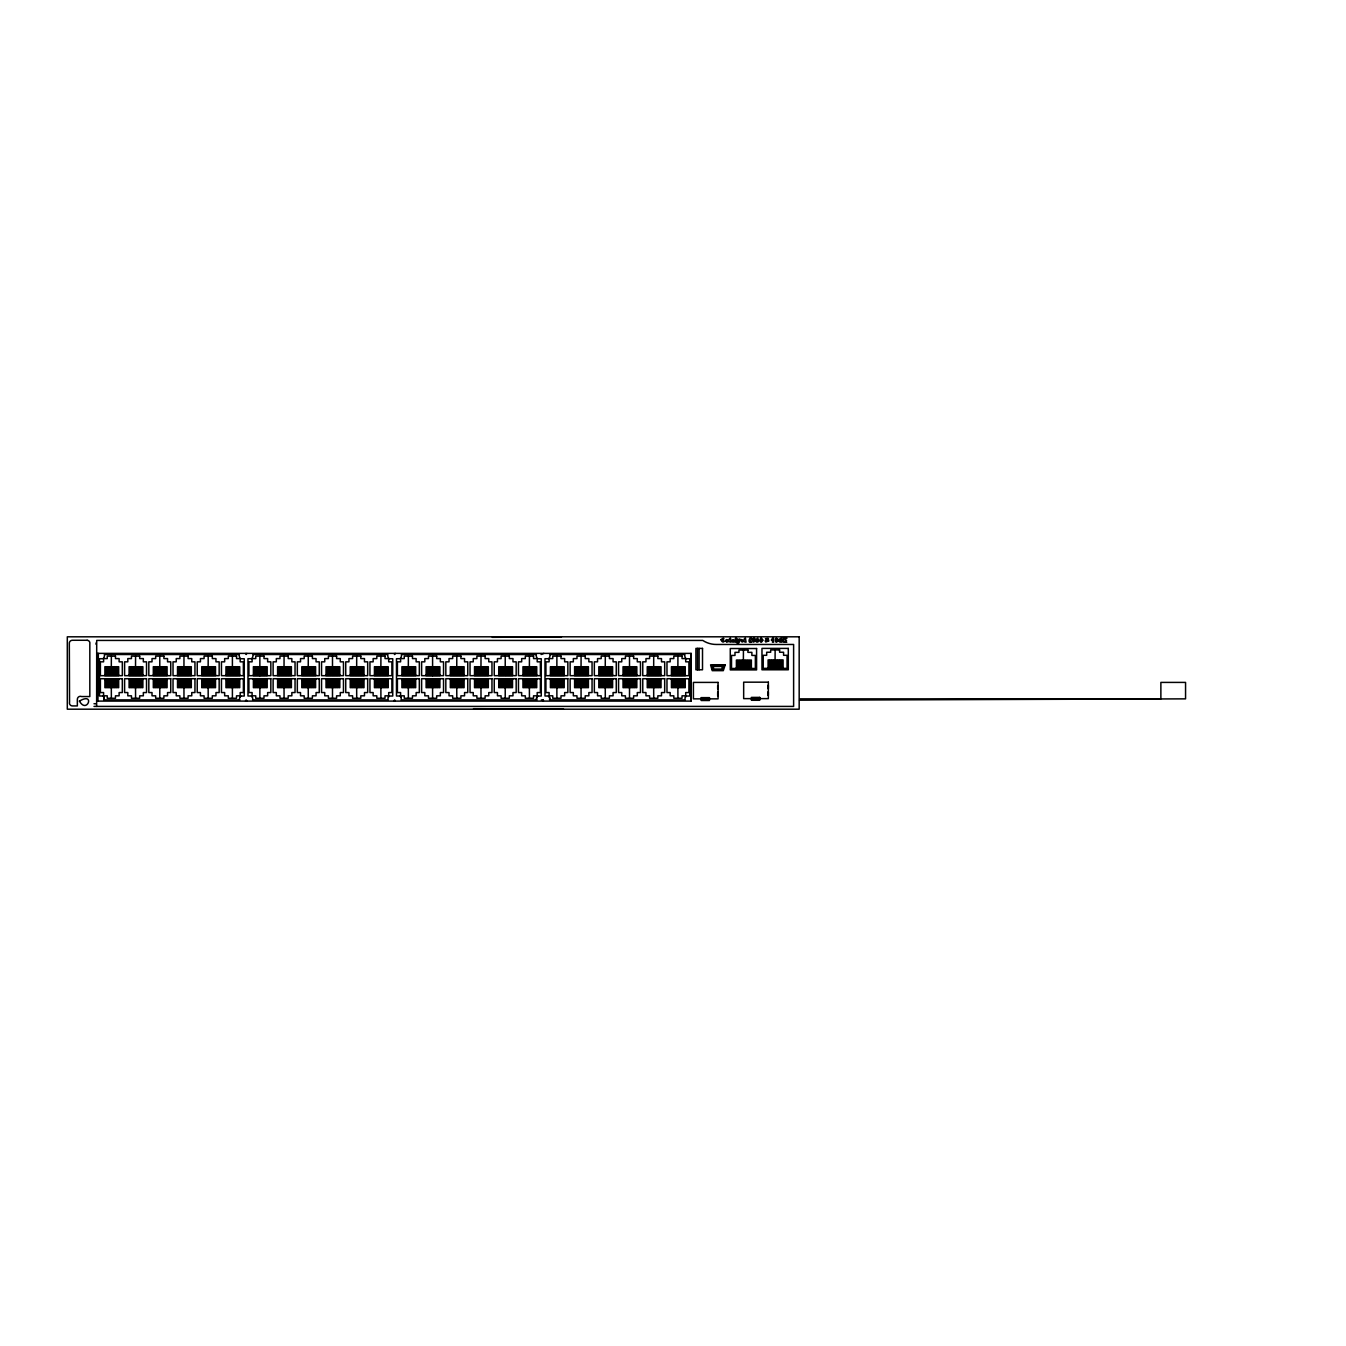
<?xml version="1.0" encoding="UTF-8"?>
<svg xmlns="http://www.w3.org/2000/svg" width="1346" height="1346" viewBox="0 0 1346 1346"><rect width="100%" height="100%" fill="white"/><g stroke="black" fill="none" stroke-linecap="round" stroke-linejoin="round"><path stroke-width="1.5" d="M96.626 706.414L96.71 640.427L702.763 640.427A24.598 24.598 0 0 0 716.291 644.465L793.618 644.465L793.618 706.414L94.001 706.414M543.077 700.156L541.328 699.886M543.868 653.399L541.109 654.509M543.161 699.886L542.875 700.744M245.527 701.047L246.133 699.886L246.806 701.081M98.342 653.399L97.955 700.829M246.856 653.399L246.133 654.509L245.695 653.5M395.354 653.399L394.647 654.509L394.21 653.5M393.974 701.081L394.647 699.886L395.303 701.081M690.986 701.081L691.104 653.399L97.148 653.382L97.148 701.098L691.104 701.098L691.104 653.382M492.3 637.331L561.484 636.809M799.574 700.189L1185.557 698.86L1185.557 682.405L1160.875 682.405L1160.875 698.86L799.861 698.86M775.044 659.91L774.051 659.91L774.051 668.356M743.345 660.045L742.353 660.045L742.353 668.474M711.815 665.631L723.946 665.631L722.533 669.887L712.657 669.887L711.815 665.631L713.027 669.887M111.281 666.724L110.372 666.724L110.372 675.675M135.492 666.724L134.583 666.724L134.583 675.675M183.914 666.724L182.989 666.724L182.989 675.675M208.125 666.724L207.2 666.724L207.2 675.675M283.989 666.724L283.081 666.724L283.081 675.675M308.2 666.724L307.292 666.724L307.292 675.675M356.623 666.724L355.714 666.724L355.714 675.675M380.834 666.724L379.925 666.724L379.925 675.675M408.292 666.724L407.384 666.724L407.384 675.675M456.715 666.724L455.806 666.724L455.806 675.675M480.926 666.724L480.017 666.724L480.017 675.675M529.348 666.724L528.423 666.724L528.423 675.675M581.018 666.724L580.092 666.724L580.092 675.675M605.229 666.724L604.304 666.724L604.304 675.675M653.634 666.724L652.726 666.724L652.726 675.675M677.846 666.724L676.937 666.724L676.937 675.675M736.397 667.717L737.389 667.717M738.382 667.717L739.375 667.717M740.367 667.717L741.36 667.717M742.353 667.717L743.345 667.717M744.338 667.717L745.331 667.717M746.323 667.717L747.316 667.717M748.309 667.717L749.301 667.717M750.378 667.717L751.371 667.717M768.095 667.582L769.088 667.582M770.08 667.582L771.073 667.582M772.066 667.582L773.058 667.582M774.051 667.582L775.044 667.582M776.036 667.582L777.029 667.582M778.022 667.582L779.014 667.582M780.007 667.582L781 667.582M782.093 667.582L783.086 667.582M104.887 674.868L105.796 674.868M106.704 674.868L107.63 674.868M108.538 674.868L109.447 674.868M110.372 674.868L111.281 674.868M112.189 674.868L113.114 674.868M114.023 674.868L114.932 674.868M115.84 674.868L116.766 674.868M117.758 674.868L118.667 674.868M129.098 674.868L130.007 674.868M130.915 674.868L131.841 674.868M132.749 674.868L133.658 674.868M134.583 674.868L135.492 674.868M136.4 674.868L137.309 674.868M138.234 674.868L139.143 674.868M140.051 674.868L140.977 674.868M141.969 674.868L142.878 674.868M153.309 674.868L154.218 674.868M155.127 674.868L156.052 674.868M156.96 674.868L157.869 674.868M158.794 674.868L159.703 674.868M160.611 674.868L161.52 674.868M162.445 674.868L163.354 674.868M164.262 674.868L165.188 674.868M166.181 674.868L167.089 674.868M177.521 674.868L178.429 674.868M179.338 674.868L180.263 674.868M181.172 674.868L182.08 674.868M182.989 674.868L183.914 674.868M184.823 674.868L185.731 674.868M186.657 674.868L187.565 674.868M188.474 674.868L189.399 674.868M190.392 674.868L191.3 674.868M201.732 674.868L202.64 674.868M203.549 674.868L204.474 674.868M205.383 674.868L206.291 674.868M207.2 674.868L208.125 674.868M209.034 674.868L209.942 674.868M210.868 674.868L211.776 674.868M212.685 674.868L213.61 674.868M214.603 674.868L215.511 674.868M225.943 674.868L226.851 674.868M227.76 674.868L228.685 674.868M229.594 674.868L230.503 674.868M231.411 674.868L232.336 674.868M233.245 674.868L234.154 674.868M235.079 674.868L235.987 674.868M236.896 674.868L237.821 674.868M238.814 674.868L239.723 674.868M253.385 674.868L254.31 674.868M255.218 674.868L256.127 674.868M257.052 674.868L257.961 674.868M258.869 674.868L259.795 674.868M260.703 674.868L261.612 674.868M262.52 674.868L263.446 674.868M264.354 674.868L265.263 674.868M266.256 674.868L267.181 674.868M277.596 674.868L278.521 674.868M279.43 674.868L280.338 674.868M281.264 674.868L282.172 674.868M283.081 674.868L283.989 674.868M284.915 674.868L285.823 674.868M286.732 674.868L287.657 674.868M288.566 674.868L289.474 674.868M290.467 674.868L291.392 674.868M301.807 674.868L302.732 674.868M303.641 674.868L304.549 674.868M305.475 674.868L306.383 674.868M307.292 674.868L308.2 674.868M309.126 674.868L310.034 674.868M310.943 674.868L311.868 674.868M312.777 674.868L313.685 674.868M314.678 674.868L315.603 674.868M326.018 674.868L326.943 674.868M327.852 674.868L328.761 674.868M329.686 674.868L330.594 674.868M331.503 674.868L332.412 674.868M333.337 674.868L334.245 674.868M335.154 674.868L336.079 674.868M336.988 674.868L337.896 674.868M338.889 674.868L339.815 674.868M350.229 674.868L351.155 674.868M352.063 674.868L352.972 674.868M353.88 674.868L354.806 674.868M355.714 674.868L356.623 674.868M357.548 674.868L358.457 674.868M359.365 674.868L360.291 674.868M361.199 674.868L362.108 674.868M363.1 674.868L364.009 674.868M374.44 674.868L375.366 674.868M376.274 674.868L377.183 674.868M378.091 674.868L379.017 674.868M379.925 674.868L380.834 674.868M381.759 674.868L382.668 674.868M383.576 674.868L384.502 674.868M385.41 674.868L386.319 674.868M387.312 674.868L388.22 674.868M401.899 674.868L402.807 674.868M403.733 674.868L404.641 674.868M405.55 674.868L406.458 674.868M407.384 674.868L408.292 674.868M409.201 674.868L410.126 674.868M411.035 674.868L411.943 674.868M412.869 674.868L413.777 674.868M414.77 674.868L415.678 674.868M426.11 674.868L427.019 674.868M427.927 674.868L428.852 674.868M429.761 674.868L430.67 674.868M431.595 674.868L432.503 674.868M433.412 674.868L434.337 674.868M435.246 674.868L436.154 674.868M437.063 674.868L437.988 674.868M438.981 674.868L439.89 674.868M450.321 674.868L451.23 674.868M452.138 674.868L453.064 674.868M453.972 674.868L454.881 674.868M455.806 674.868L456.715 674.868M457.623 674.868L458.549 674.868M459.457 674.868L460.366 674.868M461.274 674.868L462.2 674.868M463.192 674.868L464.101 674.868M474.532 674.868L475.441 674.868M476.349 674.868L477.275 674.868M478.183 674.868L479.092 674.868M480.017 674.868L480.926 674.868M481.834 674.868L482.743 674.868M483.668 674.868L484.577 674.868M485.485 674.868L486.411 674.868M487.403 674.868L488.312 674.868M498.743 674.868L499.652 674.868M500.561 674.868L501.486 674.868M502.395 674.868L503.303 674.868M504.228 674.868L505.137 674.868M506.046 674.868L506.954 674.868M507.879 674.868L508.788 674.868M509.697 674.868L510.622 674.868M511.615 674.868L512.523 674.868M522.955 674.868L523.863 674.868M524.772 674.868L525.697 674.868M526.606 674.868L527.514 674.868M528.423 674.868L529.348 674.868M530.257 674.868L531.165 674.868M532.091 674.868L532.999 674.868M533.908 674.868L534.833 674.868M535.826 674.868L536.734 674.868M550.413 674.868L551.322 674.868M552.23 674.868L553.139 674.868M554.064 674.868L554.973 674.868M555.881 674.868L556.807 674.868M557.715 674.868L558.624 674.868M559.549 674.868L560.458 674.868M561.366 674.868L562.275 674.868M563.267 674.868L564.193 674.868M574.607 674.868L575.533 674.868M576.441 674.868L577.35 674.868M578.275 674.868L579.184 674.868M580.092 674.868L581.018 674.868M581.926 674.868L582.835 674.868M583.743 674.868L584.669 674.868M585.577 674.868L586.486 674.868M587.479 674.868L588.404 674.868M598.819 674.868L599.744 674.868M600.653 674.868L601.561 674.868M602.486 674.868L603.395 674.868M604.304 674.868L605.229 674.868M606.137 674.868L607.046 674.868M607.955 674.868L608.88 674.868M609.788 674.868L610.697 674.868M611.69 674.868L612.615 674.868M623.03 674.868L623.955 674.868M624.864 674.868L625.772 674.868M626.698 674.868L627.606 674.868M628.515 674.868L629.44 674.868M630.349 674.868L631.257 674.868M632.166 674.868L633.091 674.868M634 674.868L634.908 674.868M635.901 674.868L636.826 674.868M647.241 674.868L648.166 674.868M649.075 674.868L649.983 674.868M650.909 674.868L651.817 674.868M652.726 674.868L653.634 674.868M654.56 674.868L655.468 674.868M656.377 674.868L657.302 674.868M658.211 674.868L659.119 674.868M660.112 674.868L661.037 674.868M671.452 674.868L672.377 674.868M673.286 674.868L674.195 674.868M675.12 674.868L676.029 674.868M676.937 674.868L677.846 674.868M678.771 674.868L679.68 674.868M680.588 674.868L681.513 674.868M682.422 674.868L683.331 674.868M684.323 674.868L685.249 674.868M104.887 679.528L105.796 679.528M106.704 679.528L107.63 679.528M108.538 679.528L109.447 679.528M110.372 679.528L111.281 679.528M112.189 679.528L113.114 679.528M114.023 679.528L114.932 679.528M115.84 679.528L116.766 679.528M117.758 679.528L118.667 679.528M129.098 679.528L130.007 679.528M130.915 679.528L131.841 679.528M132.749 679.528L133.658 679.528M134.583 679.528L135.492 679.528M136.4 679.528L137.309 679.528M138.234 679.528L139.143 679.528M140.051 679.528L140.977 679.528M141.969 679.528L142.878 679.528M153.309 679.528L154.218 679.528M155.127 679.528L156.052 679.528M156.96 679.528L157.869 679.528M158.794 679.528L159.703 679.528M160.611 679.528L161.52 679.528M162.445 679.528L163.354 679.528M164.262 679.528L165.188 679.528M166.181 679.528L167.089 679.528M177.521 679.528L178.429 679.528M179.338 679.528L180.263 679.528M181.172 679.528L182.08 679.528M182.989 679.528L183.914 679.528M184.823 679.528L185.731 679.528M186.657 679.528L187.565 679.528M188.474 679.528L189.399 679.528M190.392 679.528L191.3 679.528M201.732 679.528L202.64 679.528M203.549 679.528L204.474 679.528M205.383 679.528L206.291 679.528M207.2 679.528L208.125 679.528M209.034 679.528L209.942 679.528M210.868 679.528L211.776 679.528M212.685 679.528L213.61 679.528M214.603 679.528L215.511 679.528M225.943 679.528L226.851 679.528M227.76 679.528L228.685 679.528M229.594 679.528L230.503 679.528M231.411 679.528L232.336 679.528M233.245 679.528L234.154 679.528M235.079 679.528L235.987 679.528M236.896 679.528L237.821 679.528M238.814 679.528L239.723 679.528M253.385 679.528L254.31 679.528M255.218 679.528L256.127 679.528M257.052 679.528L257.961 679.528M258.869 679.528L259.795 679.528M260.703 679.528L261.612 679.528M262.52 679.528L263.446 679.528M264.354 679.528L265.263 679.528M266.256 679.528L267.181 679.528M277.596 679.528L278.521 679.528M279.43 679.528L280.338 679.528M281.264 679.528L282.172 679.528M283.081 679.528L283.989 679.528M284.915 679.528L285.823 679.528M286.732 679.528L287.657 679.528M288.566 679.528L289.474 679.528M290.467 679.528L291.392 679.528M301.807 679.528L302.732 679.528M303.641 679.528L304.549 679.528M305.475 679.528L306.383 679.528M307.292 679.528L308.2 679.528M309.126 679.528L310.034 679.528M310.943 679.528L311.868 679.528M312.777 679.528L313.685 679.528M314.678 679.528L315.603 679.528M326.018 679.528L326.943 679.528M327.852 679.528L328.761 679.528M329.686 679.528L330.594 679.528M331.503 679.528L332.412 679.528M333.337 679.528L334.245 679.528M335.154 679.528L336.079 679.528M336.988 679.528L337.896 679.528M338.889 679.528L339.815 679.528M350.229 679.528L351.155 679.528M352.063 679.528L352.972 679.528M353.88 679.528L354.806 679.528M355.714 679.528L356.623 679.528M357.548 679.528L358.457 679.528M359.365 679.528L360.291 679.528M361.199 679.528L362.108 679.528M363.1 679.528L364.009 679.528M374.44 679.528L375.366 679.528M376.274 679.528L377.183 679.528M378.091 679.528L379.017 679.528M379.925 679.528L380.834 679.528M381.759 679.528L382.668 679.528M383.576 679.528L384.502 679.528M385.41 679.528L386.319 679.528M387.312 679.528L388.22 679.528M401.899 679.528L402.807 679.528M403.733 679.528L404.641 679.528M405.55 679.528L406.458 679.528M407.384 679.528L408.292 679.528M409.201 679.528L410.126 679.528M411.035 679.528L411.943 679.528M412.869 679.528L413.777 679.528M414.77 679.528L415.678 679.528M426.11 679.528L427.019 679.528M427.927 679.528L428.852 679.528M429.761 679.528L430.67 679.528M431.595 679.528L432.503 679.528M433.412 679.528L434.337 679.528M435.246 679.528L436.154 679.528M437.063 679.528L437.988 679.528M438.981 679.528L439.89 679.528M450.321 679.528L451.23 679.528M452.138 679.528L453.064 679.528M453.972 679.528L454.881 679.528M455.806 679.528L456.715 679.528M457.623 679.528L458.549 679.528M459.457 679.528L460.366 679.528M461.274 679.528L462.2 679.528M463.192 679.528L464.101 679.528M474.532 679.528L475.441 679.528M476.349 679.528L477.275 679.528M478.183 679.528L479.092 679.528M480.017 679.528L480.926 679.528M481.834 679.528L482.743 679.528M483.668 679.528L484.577 679.528M485.485 679.528L486.411 679.528M487.403 679.528L488.312 679.528M498.743 679.528L499.652 679.528M500.561 679.528L501.486 679.528M502.395 679.528L503.303 679.528M504.228 679.528L505.137 679.528M506.046 679.528L506.954 679.528M507.879 679.528L508.788 679.528M509.697 679.528L510.622 679.528M511.615 679.528L512.523 679.528M522.955 679.528L523.863 679.528M524.772 679.528L525.697 679.528M526.606 679.528L527.514 679.528M528.423 679.528L529.348 679.528M530.257 679.528L531.165 679.528M532.091 679.528L532.999 679.528M533.908 679.528L534.833 679.528M535.826 679.528L536.734 679.528M550.413 679.528L551.322 679.528M552.23 679.528L553.139 679.528M554.064 679.528L554.973 679.528M555.881 679.528L556.807 679.528M557.715 679.528L558.624 679.528M559.549 679.528L560.458 679.528M561.366 679.528L562.275 679.528M563.267 679.528L564.193 679.528M574.607 679.528L575.533 679.528M576.441 679.528L577.35 679.528M578.275 679.528L579.184 679.528M580.092 679.528L581.018 679.528M581.926 679.528L582.835 679.528M583.743 679.528L584.669 679.528M585.577 679.528L586.486 679.528M587.479 679.528L588.404 679.528M598.819 679.528L599.744 679.528M600.653 679.528L601.561 679.528M602.486 679.528L603.395 679.528M604.304 679.528L605.229 679.528M606.137 679.528L607.046 679.528M607.955 679.528L608.88 679.528M609.788 679.528L610.697 679.528M611.69 679.528L612.615 679.528M623.03 679.528L623.955 679.528M624.864 679.528L625.772 679.528M626.698 679.528L627.606 679.528M628.515 679.528L629.44 679.528M630.349 679.528L631.257 679.528M632.166 679.528L633.091 679.528M634 679.528L634.908 679.528M635.901 679.528L636.826 679.528M647.241 679.528L648.166 679.528M649.075 679.528L649.983 679.528M650.909 679.528L651.817 679.528M652.726 679.528L653.634 679.528M654.56 679.528L655.468 679.528M656.377 679.528L657.302 679.528M658.211 679.528L659.119 679.528M660.112 679.528L661.037 679.528M671.452 679.528L672.377 679.528M673.286 679.528L674.195 679.528M675.12 679.528L676.029 679.528M676.937 679.528L677.846 679.528M678.771 679.528L679.68 679.528M680.588 679.528L681.513 679.528M682.422 679.528L683.331 679.528M684.323 679.528L685.249 679.528M768.347 685.333L768.347 688.614M718.074 685.568L718.074 688.849M111.281 687.671L110.372 687.671L110.372 678.721M135.492 687.671L134.583 687.671L134.583 678.721M183.914 687.671L182.989 687.671L182.989 678.721M208.125 687.671L207.2 687.671L207.2 678.721M283.989 687.671L283.081 687.671L283.081 678.721M308.2 687.671L307.292 687.671L307.292 678.721M356.623 687.671L355.714 687.671L355.714 678.721M380.834 687.671L379.925 687.671L379.925 678.721M408.292 687.671L407.384 687.671L407.384 678.721M456.715 687.671L455.806 687.671L455.806 678.721M480.926 687.671L480.017 687.671L480.017 678.721M529.348 687.671L528.423 687.671L528.423 678.721M581.018 687.671L580.092 687.671L580.092 678.721M605.229 687.671L604.304 687.671L604.304 678.721M653.634 687.671L652.726 687.671L652.726 678.721M677.846 687.671L676.937 687.671L676.937 678.721M768.347 692.063L768.347 695.36M718.074 692.298L718.074 695.596M239.638 699.92L104.063 699.886A3.836 3.836 0 0 0 103.81 697.077A3.483 3.483 0 0 0 102.969 696L99.469 696L99.469 658.716L102.969 658.716A4.139 4.139 0 0 0 103.709 657.874L103.911 657.538A4.576 4.576 0 0 0 104.365 654.509L239.336 654.543A4.576 4.576 0 0 0 239.79 657.571L239.992 657.908A4.139 4.139 0 0 0 240.732 658.749L244.249 658.749L244.249 696.033L240.732 696.033A3.483 3.483 0 0 0 239.891 697.11M252.325 697.077A3.483 3.483 0 0 0 251.466 696L247.967 696L247.967 658.716L251.466 658.716A4.139 4.139 0 0 0 252.224 657.874L252.409 657.538A4.576 4.576 0 0 0 252.863 654.509L387.85 654.543A4.576 4.576 0 0 0 388.304 657.571L388.506 657.908A4.139 4.139 0 0 0 389.246 658.749L392.746 658.749L392.746 696.033L389.246 696.033A3.483 3.483 0 0 0 388.405 697.11M399.981 696L396.481 696L396.481 658.716L399.981 658.716A4.139 4.139 0 0 0 400.721 657.874L400.923 657.538A4.576 4.576 0 0 0 401.377 654.509L536.347 654.543A4.576 4.576 0 0 0 536.802 657.571L537.004 657.908A4.139 4.139 0 0 0 537.761 658.749L541.26 658.749L541.26 696.033L537.761 696.033A3.483 3.483 0 0 0 536.903 697.11A3.836 3.836 0 0 0 536.65 699.92L401.091 699.886A3.836 3.836 0 0 0 399.964 695.966A3.483 3.483 0 0 1 400.822 697.077M686.241 696.017A3.735 3.735 0 0 0 685.181 699.92L549.589 699.886A3.836 3.836 0 0 0 549.336 697.077A3.483 3.483 0 0 0 548.495 696L544.979 696L544.979 658.716L548.495 658.716A4.139 4.139 0 0 0 549.235 657.874L549.437 657.538A4.576 4.576 0 0 0 549.875 654.509L684.862 654.543A4.576 4.576 0 0 0 685.316 657.571L685.518 657.908A4.139 4.139 0 0 0 686.258 658.749L689.758 658.749L689.758 696.033L686.258 696.033A3.483 3.483 0 0 0 685.417 697.11M701.199 698.036L709.426 698.036M751.472 697.8L759.699 697.8M751.472 699.449L759.699 699.449M701.199 699.684L709.426 699.684M94.001 703.739L96.054 703.739M473.54 708.669L563.537 709.191M543.481 700.829L543.178 700.139M783.086 668.356L783.086 659.91L782.093 659.91L782.093 668.356M781 668.356L781 659.91L780.007 659.91L780.007 668.356M779.014 668.356L779.014 659.91L778.022 659.91L778.022 668.356M777.029 668.356L777.029 659.91L776.036 659.91L776.036 668.356M775.128 649.933L775.044 668.356M773.058 668.356L773.058 659.91L772.066 659.91L772.066 668.356M771.073 668.356L771.073 659.91L770.08 659.91L770.08 668.356M769.088 668.356L769.088 659.91L768.095 659.91L768.095 668.356M767.927 685.333L767.927 688.614M767.927 692.063L767.927 695.36M751.371 668.474L751.371 660.045L750.378 660.045L750.378 668.474M749.301 668.474L749.301 660.045L748.309 660.045L748.309 668.474M747.316 668.474L747.316 660.045L746.323 660.045L746.323 668.474M745.331 668.474L745.331 660.045L744.338 660.045L744.338 668.474M743.429 650.051L743.345 668.474M741.36 668.474L741.36 660.045L740.367 660.045L740.367 668.474M739.375 668.474L739.375 660.045L738.382 660.045L738.382 668.474M737.389 668.474L737.389 660.045L736.397 660.045L736.397 668.474M717.67 685.568L717.67 688.849M717.67 692.298L717.67 695.596M699.096 648.402L699.096 669.786M697.514 648.402L697.514 669.786M685.249 675.675L685.249 666.724L684.323 666.724L684.323 675.675M685.249 678.721L685.249 687.671L684.323 687.671L684.323 678.721M683.331 675.675L683.331 666.724L682.422 666.724L682.422 675.675M683.331 678.721L683.331 687.671L682.422 687.671L682.422 678.721M681.513 675.675L681.513 666.724L680.588 666.724L680.588 675.675M681.513 678.721L681.513 687.671L680.588 687.671L680.588 678.721M679.68 675.675L679.68 666.724L678.771 666.724L678.771 675.675M679.68 678.721L679.68 687.671L678.771 687.671L678.771 678.721M677.93 656.125L677.846 675.675M677.846 678.721L677.93 698.254M676.029 675.675L676.029 666.724L675.12 666.724L675.12 675.675M676.029 678.721L676.029 687.671L675.12 687.671L675.12 678.721M674.195 675.675L674.195 666.724L673.286 666.724L673.286 675.675M674.195 678.721L674.195 687.671L673.286 687.671L673.286 678.721M672.377 675.675L672.377 666.724L671.452 666.724L671.452 675.675M672.377 678.721L672.377 687.671L671.452 687.671L671.452 678.721M661.037 675.675L661.037 666.724L660.112 666.724L660.112 675.675M661.037 678.721L661.037 687.671L660.112 687.671L660.112 678.721M659.119 675.675L659.119 666.724L658.211 666.724L658.211 675.675M659.119 678.721L659.119 687.671L658.211 687.671L658.211 678.721M657.302 675.675L657.302 666.724L656.377 666.724L656.377 675.675M657.302 678.721L657.302 687.671L656.377 687.671L656.377 678.721M655.468 675.675L655.468 666.724L654.56 666.724L654.56 675.675M655.468 678.721L655.468 687.671L654.56 687.671L654.56 678.721M653.719 656.125L653.634 675.675M653.634 678.721L653.719 698.254M651.817 675.675L651.817 666.724L650.909 666.724L650.909 675.675M651.817 678.721L651.817 687.671L650.909 687.671L650.909 678.721M649.983 675.675L649.983 666.724L649.075 666.724L649.075 675.675M649.983 678.721L649.983 687.671L649.075 687.671L649.075 678.721M648.166 675.675L648.166 666.724L647.241 666.724L647.241 675.675M648.166 678.721L648.166 687.671L647.241 687.671L647.241 678.721M636.826 675.675L636.826 666.724L635.901 666.724L635.901 675.675M636.826 678.721L636.826 687.671L635.901 687.671L635.901 678.721M634.908 675.675L634.908 666.724L634 666.724L634 675.675M634.908 678.721L634.908 687.671L634 687.671L634 678.721M633.091 675.675L633.091 666.724L632.166 666.724L632.166 675.675M633.091 678.721L633.091 687.671L632.166 687.671L632.166 678.721M631.257 675.675L631.257 666.724L630.349 666.724L630.349 675.675M631.257 678.721L631.257 687.671L630.349 687.671L630.349 678.721M629.507 656.125L629.507 667.852M629.507 686.527L629.507 698.254M629.44 675.675L629.44 666.724L628.515 666.724L628.515 675.675M629.44 678.721L629.44 687.671L628.515 687.671L628.515 678.721M627.606 675.675L627.606 666.724L626.698 666.724L626.698 675.675M627.606 678.721L627.606 687.671L626.698 687.671L626.698 678.721M625.772 675.675L625.772 666.724L624.864 666.724L624.864 675.675M625.772 678.721L625.772 687.671L624.864 687.671L624.864 678.721M623.955 675.675L623.955 666.724L623.03 666.724L623.03 675.675M623.955 678.721L623.955 687.671L623.03 687.671L623.03 678.721M612.615 675.675L612.615 666.724L611.69 666.724L611.69 675.675M612.615 678.721L612.615 687.671L611.69 687.671L611.69 678.721M610.697 675.675L610.697 666.724L609.788 666.724L609.788 675.675M610.697 678.721L610.697 687.671L609.788 687.671L609.788 678.721M608.88 675.675L608.88 666.724L607.955 666.724L607.955 675.675M608.88 678.721L608.88 687.671L607.955 687.671L607.955 678.721M607.046 675.675L607.046 666.724L606.137 666.724L606.137 675.675M607.046 678.721L607.046 687.671L606.137 687.671L606.137 678.721M605.296 656.125L605.229 675.675M605.229 678.721L605.296 698.254M603.395 675.675L603.395 666.724L602.486 666.724L602.486 675.675M603.395 678.721L603.395 687.671L602.486 687.671L602.486 678.721M601.561 675.675L601.561 666.724L600.653 666.724L600.653 675.675M601.561 678.721L601.561 687.671L600.653 687.671L600.653 678.721M599.744 675.675L599.744 666.724L598.819 666.724L598.819 675.675M599.744 678.721L599.744 687.671L598.819 687.671L598.819 678.721M588.404 675.675L588.404 666.724L587.479 666.724L587.479 675.675M588.404 678.721L588.404 687.671L587.479 687.671L587.479 678.721M586.486 675.675L586.486 666.724L585.577 666.724L585.577 675.675M586.486 678.721L586.486 687.671L585.577 687.671L585.577 678.721M584.669 675.675L584.669 666.724L583.743 666.724L583.743 675.675M584.669 678.721L584.669 687.671L583.743 687.671L583.743 678.721M582.835 675.675L582.835 666.724L581.926 666.724L581.926 675.675M582.835 678.721L582.835 687.671L581.926 687.671L581.926 678.721M581.085 656.125L581.018 675.675M581.018 678.721L581.085 698.254M579.184 675.675L579.184 666.724L578.275 666.724L578.275 675.675M579.184 678.721L579.184 687.671L578.275 687.671L578.275 678.721M577.35 675.675L577.35 666.724L576.441 666.724L576.441 675.675M577.35 678.721L577.35 687.671L576.441 687.671L576.441 678.721M575.533 675.675L575.533 666.724L574.607 666.724L574.607 675.675M575.533 678.721L575.533 687.671L574.607 687.671L574.607 678.721M564.193 675.675L564.193 666.724L563.267 666.724L563.267 675.675M564.193 678.721L564.193 687.671L563.267 687.671L563.267 678.721M562.275 675.675L562.275 666.724L561.366 666.724L561.366 675.675M562.275 678.721L562.275 687.671L561.366 687.671L561.366 678.721M560.458 675.675L560.458 666.724L559.549 666.724L559.549 675.675M560.458 678.721L560.458 687.671L559.549 687.671L559.549 678.721M558.624 675.675L558.624 666.724L557.715 666.724L557.715 675.675M558.624 678.721L558.624 687.671L557.715 687.671L557.715 678.721M556.874 656.125L556.874 667.852M556.874 686.527L556.874 698.254M556.807 675.675L556.807 666.724L555.881 666.724L555.881 675.675M556.807 678.721L556.807 687.671L555.881 687.671L555.881 678.721M554.973 675.675L554.973 666.724L554.064 666.724L554.064 675.675M554.973 678.721L554.973 687.671L554.064 687.671L554.064 678.721M553.139 675.675L553.139 666.724L552.23 666.724L552.23 675.675M553.139 678.721L553.139 687.671L552.23 687.671L552.23 678.721M551.322 675.675L551.322 666.724L550.413 666.724L550.413 675.675M551.322 678.721L551.322 687.671L550.413 687.671L550.413 678.721M536.734 675.675L536.734 666.724L535.826 666.724L535.826 675.675M536.734 678.721L536.734 687.671L535.826 687.671L535.826 678.721M534.833 675.675L534.833 666.724L533.908 666.724L533.908 675.675M534.833 678.721L534.833 687.671L533.908 687.671L533.908 678.721M532.999 675.675L532.999 666.724L532.091 666.724L532.091 675.675M532.999 678.721L532.999 687.671L532.091 687.671L532.091 678.721M531.165 675.675L531.165 666.724L530.257 666.724L530.257 675.675M531.165 678.721L531.165 687.671L530.257 687.671L530.257 678.721M529.432 656.125L529.348 675.675M529.348 678.721L529.432 698.254M527.514 675.675L527.514 666.724L526.606 666.724L526.606 675.675M527.514 678.721L527.514 687.671L526.606 687.671L526.606 678.721M525.697 675.675L525.697 666.724L524.772 666.724L524.772 675.675M525.697 678.721L525.697 687.671L524.772 687.671L524.772 678.721M523.863 675.675L523.863 666.724L522.955 666.724L522.955 675.675M523.863 678.721L523.863 687.671L522.955 687.671L522.955 678.721M512.523 675.675L512.523 666.724L511.615 666.724L511.615 675.675M512.523 678.721L512.523 687.671L511.615 687.671L511.615 678.721M510.622 675.675L510.622 666.724L509.697 666.724L509.697 675.675M510.622 678.721L510.622 687.671L509.697 687.671L509.697 678.721M508.788 675.675L508.788 666.724L507.879 666.724L507.879 675.675M508.788 678.721L508.788 687.671L507.879 687.671L507.879 678.721M506.954 675.675L506.954 666.724L506.046 666.724L506.046 675.675M506.954 678.721L506.954 687.671L506.046 687.671L506.046 678.721M505.221 656.125L505.221 675.675L505.137 666.724L504.228 666.724L504.228 675.675M505.221 698.254L505.221 678.721L505.137 687.671L504.228 687.671L504.228 678.721M503.303 675.675L503.303 666.724L502.395 666.724L502.395 675.675M503.303 678.721L503.303 687.671L502.395 687.671L502.395 678.721M501.486 675.675L501.486 666.724L500.561 666.724L500.561 675.675M501.486 678.721L501.486 687.671L500.561 687.671L500.561 678.721M499.652 675.675L499.652 666.724L498.743 666.724L498.743 675.675M499.652 678.721L499.652 687.671L498.743 687.671L498.743 678.721M488.312 675.675L488.312 666.724L487.403 666.724L487.403 675.675M488.312 678.721L488.312 687.671L487.403 687.671L487.403 678.721M486.411 675.675L486.411 666.724L485.485 666.724L485.485 675.675M486.411 678.721L486.411 687.671L485.485 687.671L485.485 678.721M484.577 675.675L484.577 666.724L483.668 666.724L483.668 675.675M484.577 678.721L484.577 687.671L483.668 687.671L483.668 678.721M482.743 675.675L482.743 666.724L481.834 666.724L481.834 675.675M482.743 678.721L482.743 687.671L481.834 687.671L481.834 678.721M481.01 656.125L480.926 675.675M480.926 678.721L481.01 698.254M479.092 675.675L479.092 666.724L478.183 666.724L478.183 675.675M479.092 678.721L479.092 687.671L478.183 687.671L478.183 678.721M477.275 675.675L477.275 666.724L476.349 666.724L476.349 675.675M477.275 678.721L477.275 687.671L476.349 687.671L476.349 678.721M475.441 675.675L475.441 666.724L474.532 666.724L474.532 675.675M475.441 678.721L475.441 687.671L474.532 687.671L474.532 678.721M464.101 675.675L464.101 666.724L463.192 666.724L463.192 675.675M464.101 678.721L464.101 687.671L463.192 687.671L463.192 678.721M462.2 675.675L462.2 666.724L461.274 666.724L461.274 675.675M462.2 678.721L462.2 687.671L461.274 687.671L461.274 678.721M460.366 675.675L460.366 666.724L459.457 666.724L459.457 675.675M460.366 678.721L460.366 687.671L459.457 687.671L459.457 678.721M458.549 675.675L458.549 666.724L457.623 666.724L457.623 675.675M458.549 678.721L458.549 687.671L457.623 687.671L457.623 678.721M456.799 656.125L456.715 675.675M456.715 678.721L456.799 698.254M454.881 675.675L454.881 666.724L453.972 666.724L453.972 675.675M454.881 678.721L454.881 687.671L453.972 687.671L453.972 678.721M453.064 675.675L453.064 666.724L452.138 666.724L452.138 675.675M453.064 678.721L453.064 687.671L452.138 687.671L452.138 678.721M451.23 675.675L451.23 666.724L450.321 666.724L450.321 675.675M451.23 678.721L451.23 687.671L450.321 687.671L450.321 678.721M439.89 675.675L439.89 666.724L438.981 666.724L438.981 675.675M439.89 678.721L439.89 687.671L438.981 687.671L438.981 678.721M437.988 675.675L437.988 666.724L437.063 666.724L437.063 675.675M437.988 678.721L437.988 687.671L437.063 687.671L437.063 678.721M436.154 675.675L436.154 666.724L435.246 666.724L435.246 675.675M436.154 678.721L436.154 687.671L435.246 687.671L435.246 678.721M434.337 675.675L434.337 666.724L433.412 666.724L433.412 675.675M434.337 678.721L434.337 687.671L433.412 687.671L433.412 678.721M432.588 656.125L432.588 675.675M432.588 678.721L432.588 698.254M432.503 675.675L432.503 666.724L431.595 666.724L431.595 675.675M432.503 678.721L432.503 687.671L431.595 687.671L431.595 678.721M430.67 675.675L430.67 666.724L429.761 666.724L429.761 675.675M430.67 678.721L430.67 687.671L429.761 687.671L429.761 678.721M428.852 675.675L428.852 666.724L427.927 666.724L427.927 675.675M428.852 678.721L428.852 687.671L427.927 687.671L427.927 678.721M427.019 675.675L427.019 666.724L426.11 666.724L426.11 675.675M427.019 678.721L427.019 687.671L426.11 687.671L426.11 678.721M415.678 675.675L415.678 666.724L414.77 666.724L414.77 675.675M415.678 678.721L415.678 687.671L414.77 687.671L414.77 678.721M413.777 675.675L413.777 666.724L412.869 666.724L412.869 675.675M413.777 678.721L413.777 687.671L412.869 687.671L412.869 678.721M411.943 675.675L411.943 666.724L411.035 666.724L411.035 675.675M411.943 678.721L411.943 687.671L411.035 687.671L411.035 678.721M410.126 675.675L410.126 666.724L409.201 666.724L409.201 675.675M410.126 678.721L410.126 687.671L409.201 687.671L409.201 678.721M408.376 656.125L408.292 675.675M408.292 678.721L408.376 698.254M406.458 675.675L406.458 666.724L405.55 666.724L405.55 675.675M406.458 678.721L406.458 687.671L405.55 687.671L405.55 678.721M404.641 675.675L404.641 666.724L403.733 666.724L403.733 675.675M404.641 678.721L404.641 687.671L403.733 687.671L403.733 678.721M402.807 675.675L402.807 666.724L401.899 666.724L401.899 675.675M402.807 678.721L402.807 687.671L401.899 687.671L401.899 678.721M388.22 675.675L388.22 666.724L387.312 666.724L387.312 675.675M388.22 678.721L388.22 687.671L387.312 687.671L387.312 678.721M386.319 675.675L386.319 666.724L385.41 666.724L385.41 675.675M386.319 678.721L386.319 687.671L385.41 687.671L385.41 678.721M384.502 675.675L384.502 666.724L383.576 666.724L383.576 675.675M384.502 678.721L384.502 687.671L383.576 687.671L383.576 678.721M382.668 675.675L382.668 666.724L381.759 666.724L381.759 675.675M382.668 678.721L382.668 687.671L381.759 687.671L381.759 678.721M380.918 656.125L380.834 675.675M380.834 678.721L380.918 698.271M379.017 675.675L379.017 666.724L378.091 666.724L378.091 675.675M379.017 678.721L379.017 687.671L378.091 687.671L378.091 678.721M377.183 675.675L377.183 666.724L376.274 666.724L376.274 675.675M377.183 678.721L377.183 687.671L376.274 687.671L376.274 678.721M375.366 675.675L375.366 666.724L374.44 666.724L374.44 675.675M375.366 678.721L375.366 687.671L374.44 687.671L374.44 678.721M364.009 675.675L364.009 666.724L363.1 666.724L363.1 675.675M364.009 678.721L364.009 687.671L363.1 687.671L363.1 678.721M362.108 675.675L362.108 666.724L361.199 666.724L361.199 675.675M362.108 678.721L362.108 687.671L361.199 687.671L361.199 678.721M360.291 675.675L360.291 666.724L359.365 666.724L359.365 675.675M360.291 678.721L360.291 687.671L359.365 687.671L359.365 678.721M358.457 675.675L358.457 666.724L357.548 666.724L357.548 675.675M358.457 678.721L358.457 687.671L357.548 687.671L357.548 678.721M356.707 656.125L356.623 675.675M356.623 678.721L356.707 698.271M354.806 675.675L354.806 666.724L353.88 666.724L353.88 675.675M354.806 678.721L354.806 687.671L353.88 687.671L353.88 678.721M352.972 675.675L352.972 666.724L352.063 666.724L352.063 675.675M352.972 678.721L352.972 687.671L352.063 687.671L352.063 678.721M351.155 675.675L351.155 666.724L350.229 666.724L350.229 675.675M351.155 678.721L351.155 687.671L350.229 687.671L350.229 678.721M339.815 675.675L339.815 666.724L338.889 666.724L338.889 675.675M339.815 678.721L339.815 687.671L338.889 687.671L338.889 678.721M337.896 675.675L337.896 666.724L336.988 666.724L336.988 675.675M337.896 678.721L337.896 687.671L336.988 687.671L336.988 678.721M336.079 675.675L336.079 666.724L335.154 666.724L335.154 675.675M336.079 678.721L336.079 687.671L335.154 687.671L335.154 678.721M334.245 675.675L334.245 666.724L333.337 666.724L333.337 675.675M334.245 678.721L334.245 687.671L333.337 687.671L333.337 678.721M332.496 656.125L332.496 675.675L332.412 666.724L331.503 666.724L331.503 675.675M332.496 698.271L332.496 678.721L332.412 687.671L331.503 687.671L331.503 678.721M330.594 675.675L330.594 666.724L329.686 666.724L329.686 675.675M330.594 678.721L330.594 687.671L329.686 687.671L329.686 678.721M328.761 675.675L328.761 666.724L327.852 666.724L327.852 675.675M328.761 678.721L328.761 687.671L327.852 687.671L327.852 678.721M326.943 675.675L326.943 666.724L326.018 666.724L326.018 675.675M326.943 678.721L326.943 687.671L326.018 687.671L326.018 678.721M315.603 675.675L315.603 666.724L314.678 666.724L314.678 675.675M315.603 678.721L315.603 687.671L314.678 687.671L314.678 678.721M313.685 675.675L313.685 666.724L312.777 666.724L312.777 675.675M313.685 678.721L313.685 687.671L312.777 687.671L312.777 678.721M311.868 675.675L311.868 666.724L310.943 666.724L310.943 675.675M311.868 678.721L311.868 687.671L310.943 687.671L310.943 678.721M310.034 675.675L310.034 666.724L309.126 666.724L309.126 675.675M310.034 678.721L310.034 687.671L309.126 687.671L309.126 678.721M308.284 656.125L308.2 675.675M308.2 678.721L308.284 698.271M306.383 675.675L306.383 666.724L305.475 666.724L305.475 675.675M306.383 678.721L306.383 687.671L305.475 687.671L305.475 678.721M304.549 675.675L304.549 666.724L303.641 666.724L303.641 675.675M304.549 678.721L304.549 687.671L303.641 687.671L303.641 678.721M302.732 675.675L302.732 666.724L301.807 666.724L301.807 675.675M302.732 678.721L302.732 687.671L301.807 687.671L301.807 678.721M291.392 675.675L291.392 666.724L290.467 666.724L290.467 675.675M291.392 678.721L291.392 687.671L290.467 687.671L290.467 678.721M289.474 675.675L289.474 666.724L288.566 666.724L288.566 675.675M289.474 678.721L289.474 687.671L288.566 687.671L288.566 678.721M287.657 675.675L287.657 666.724L286.732 666.724L286.732 675.675M287.657 678.721L287.657 687.671L286.732 687.671L286.732 678.721M285.823 675.675L285.823 666.724L284.915 666.724L284.915 675.675M285.823 678.721L285.823 687.671L284.915 687.671L284.915 678.721M284.073 656.125L283.989 675.675M283.989 678.721L284.073 698.271M282.172 675.675L282.172 666.724L281.264 666.724L281.264 675.675M282.172 678.721L282.172 687.671L281.264 687.671L281.264 678.721M280.338 675.675L280.338 666.724L279.43 666.724L279.43 675.675M280.338 678.721L280.338 687.671L279.43 687.671L279.43 678.721M278.521 675.675L278.521 666.724L277.596 666.724L277.596 675.675M278.521 678.721L278.521 687.671L277.596 687.671L277.596 678.721M267.181 675.675L267.181 666.724L266.256 666.724L266.256 675.675M267.181 678.721L267.181 687.671L266.256 687.671L266.256 678.721M265.263 675.675L265.263 666.724L264.354 666.724L264.354 675.675M265.263 678.721L265.263 687.671L264.354 687.671L264.354 678.721M263.446 675.675L263.446 666.724L262.52 666.724L262.52 675.675M263.446 678.721L263.446 687.671L262.52 687.671L262.52 678.721M261.612 675.675L261.612 666.724L260.703 666.724L260.703 675.675M261.612 678.721L261.612 687.671L260.703 687.671L260.703 678.721M259.862 656.125L259.862 675.675M259.862 678.721L259.862 698.271M259.795 675.675L259.795 666.724L258.869 666.724L258.869 675.675M259.795 678.721L259.795 687.671L258.869 687.671L258.869 678.721M257.961 675.675L257.961 666.724L257.052 666.724L257.052 675.675M257.961 678.721L257.961 687.671L257.052 687.671L257.052 678.721M256.127 675.675L256.127 666.724L255.218 666.724L255.218 675.675M256.127 678.721L256.127 687.671L255.218 687.671L255.218 678.721M254.31 675.675L254.31 666.724L253.385 666.724L253.385 675.675M254.31 678.721L254.31 687.671L253.385 687.671L253.385 678.721M239.723 675.675L239.723 666.724L238.814 666.724L238.814 675.675M239.723 678.721L239.723 687.671L238.814 687.671L238.814 678.721M237.821 675.675L237.821 666.724L236.896 666.724L236.896 675.675M237.821 678.721L237.821 687.671L236.896 687.671L236.896 678.721M235.987 675.675L235.987 666.724L235.079 666.724L235.079 675.675M235.987 678.721L235.987 687.671L235.079 687.671L235.079 678.721M234.154 675.675L234.154 666.724L233.245 666.724L233.245 675.675M234.154 678.721L234.154 687.671L233.245 687.671L233.245 678.721M232.404 656.125L232.404 667.852M232.404 686.527L232.404 698.271M232.336 675.675L232.336 666.724L231.411 666.724L231.411 675.675M232.336 678.721L232.336 687.671L231.411 687.671L231.411 678.721M230.503 675.675L230.503 666.724L229.594 666.724L229.594 675.675M230.503 678.721L230.503 687.671L229.594 687.671L229.594 678.721M228.685 675.675L228.685 666.724L227.76 666.724L227.76 675.675M228.685 678.721L228.685 687.671L227.76 687.671L227.76 678.721M226.851 675.675L226.851 666.724L225.943 666.724L225.943 675.675M226.851 678.721L226.851 687.671L225.943 687.671L225.943 678.721M215.511 675.675L215.511 666.724L214.603 666.724L214.603 675.675M215.511 678.721L215.511 687.671L214.603 687.671L214.603 678.721M213.61 675.675L213.61 666.724L212.685 666.724L212.685 675.675M213.61 678.721L213.61 687.671L212.685 687.671L212.685 678.721M211.776 675.675L211.776 666.724L210.868 666.724L210.868 675.675M211.776 678.721L211.776 687.671L210.868 687.671L210.868 678.721M209.942 675.675L209.942 666.724L209.034 666.724L209.034 675.675M209.942 678.721L209.942 687.671L209.034 687.671L209.034 678.721M208.193 656.125L208.125 675.675M208.125 678.721L208.193 698.271M206.291 675.675L206.291 666.724L205.383 666.724L205.383 675.675M206.291 678.721L206.291 687.671L205.383 687.671L205.383 678.721M204.474 675.675L204.474 666.724L203.549 666.724L203.549 675.675M204.474 678.721L204.474 687.671L203.549 687.671L203.549 678.721M202.64 675.675L202.64 666.724L201.732 666.724L201.732 675.675M202.64 678.721L202.64 687.671L201.732 687.671L201.732 678.721M191.3 675.675L191.3 666.724L190.392 666.724L190.392 675.675M191.3 678.721L191.3 687.671L190.392 687.671L190.392 678.721M189.399 675.675L189.399 666.724L188.474 666.724L188.474 675.675M189.399 678.721L189.399 687.671L188.474 687.671L188.474 678.721M187.565 675.675L187.565 666.724L186.657 666.724L186.657 675.675M187.565 678.721L187.565 687.671L186.657 687.671L186.657 678.721M185.731 675.675L185.731 666.724L184.823 666.724L184.823 675.675M185.731 678.721L185.731 687.671L184.823 687.671L184.823 678.721M183.981 656.125L183.914 675.675M183.914 678.721L183.981 698.271M182.08 675.675L182.08 666.724L181.172 666.724L181.172 675.675M182.08 678.721L182.08 687.671L181.172 687.671L181.172 678.721M180.263 675.675L180.263 666.724L179.338 666.724L179.338 675.675M180.263 678.721L180.263 687.671L179.338 687.671L179.338 678.721M178.429 675.675L178.429 666.724L177.521 666.724L177.521 675.675M178.429 678.721L178.429 687.671L177.521 687.671L177.521 678.721M167.089 675.675L167.089 666.724L166.181 666.724L166.181 675.675M167.089 678.721L167.089 687.671L166.181 687.671L166.181 678.721M165.188 675.675L165.188 666.724L164.262 666.724L164.262 675.675M165.188 678.721L165.188 687.671L164.262 687.671L164.262 678.721M163.354 675.675L163.354 666.724L162.445 666.724L162.445 675.675M163.354 678.721L163.354 687.671L162.445 687.671L162.445 678.721M161.52 675.675L161.52 666.724L160.611 666.724L160.611 675.675M161.52 678.721L161.52 687.671L160.611 687.671L160.611 678.721M159.787 656.125L159.787 667.852M159.787 686.527L159.787 698.271M159.703 675.675L159.703 666.724L158.794 666.724L158.794 675.675M159.703 678.721L159.703 687.671L158.794 687.671L158.794 678.721M157.869 675.675L157.869 666.724L156.96 666.724L156.96 675.675M157.869 678.721L157.869 687.671L156.96 687.671L156.96 678.721M156.052 675.675L156.052 666.724L155.127 666.724L155.127 675.675M156.052 678.721L156.052 687.671L155.127 687.671L155.127 678.721M154.218 675.675L154.218 666.724L153.309 666.724L153.309 675.675M154.218 678.721L154.218 687.671L153.309 687.671L153.309 678.721M142.878 675.675L142.878 666.724L141.969 666.724L141.969 675.675M142.878 678.721L142.878 687.671L141.969 687.671L141.969 678.721M140.977 675.675L140.977 666.724L140.051 666.724L140.051 675.675M140.977 678.721L140.977 687.671L140.051 687.671L140.051 678.721M139.143 675.675L139.143 666.724L138.234 666.724L138.234 675.675M139.143 678.721L139.143 687.671L138.234 687.671L138.234 678.721M137.309 675.675L137.309 666.724L136.4 666.724L136.4 675.675M137.309 678.721L137.309 687.671L136.4 687.671L136.4 678.721M135.576 656.125L135.492 675.675M135.492 678.721L135.576 698.271M133.658 675.675L133.658 666.724L132.749 666.724L132.749 675.675M133.658 678.721L133.658 687.671L132.749 687.671L132.749 678.721M131.841 675.675L131.841 666.724L130.915 666.724L130.915 675.675M131.841 678.721L131.841 687.671L130.915 687.671L130.915 678.721M130.007 675.675L130.007 666.724L129.098 666.724L129.098 675.675M130.007 678.721L130.007 687.671L129.098 687.671L129.098 678.721M118.667 675.675L118.667 666.724L117.758 666.724L117.758 675.675M118.667 678.721L118.667 687.671L117.758 687.671L117.758 678.721M116.766 675.675L116.766 666.724L115.84 666.724L115.84 675.675M116.766 678.721L116.766 687.671L115.84 687.671L115.84 678.721M114.932 675.675L114.932 666.724L114.023 666.724L114.023 675.675M114.932 678.721L114.932 687.671L114.023 687.671L114.023 678.721M113.114 675.675L113.114 666.724L112.189 666.724L112.189 675.675M113.114 678.721L113.114 687.671L112.189 687.671L112.189 678.721M111.365 656.125L111.281 675.675M111.281 678.721L111.365 698.271M109.447 675.675L109.447 666.724L108.538 666.724L108.538 675.675M109.447 678.721L109.447 687.671L108.538 687.671L108.538 678.721M107.63 675.675L107.63 666.724L106.704 666.724L106.704 675.675M107.63 678.721L107.63 687.671L106.704 687.671L106.704 678.721M105.796 675.675L105.796 666.724L104.887 666.724L104.887 675.675M105.796 678.721L105.796 687.671L104.887 687.671L104.887 678.721M96.054 644.28A17.986 17.986 0 0 1 96.104 642.934M389.23 696.017A3.735 3.735 0 0 0 388.17 699.92L252.577 699.886A3.836 3.836 0 0 0 251.466 695.966M548.495 695.983A3.735 3.735 0 0 1 549.555 699.886M239.672 699.92A3.735 3.735 0 0 1 240.732 696.017M536.684 699.92A3.735 3.735 0 0 1 537.744 696.017M102.986 695.983A3.735 3.735 0 0 1 104.046 699.886M762.829 640.158C759.396 647.258 759.211 633.142 762.829 640.158M778.089 640.158C774.657 647.258 774.488 633.142 778.089 640.158M760.675 639.535C760.726 644.751 762.778 637.297 760.675 639.535M775.952 639.535C775.986 644.751 778.055 637.297 775.952 639.535M755.342 640.158C753.558 643.775 751.876 641.436 754.012 640.629C749.318 641.251 755.056 634.992 755.342 640.158M755.846 639.703C755.039 645.037 762.156 640.023 757.344 639.602C758.202 639.35 758.841 636.591 755.846 639.703M721.002 639.703C722.247 644.078 726.436 641.167 722.196 640.158C725.208 638.845 723.879 636.91 721.002 639.703M778.644 639.569C777.45 642.782 783.843 643.354 782.665 639.905L780.747 640.73C777.012 642.193 786.67 634.824 778.644 639.569M753.121 639.182L754.012 639.989L753.121 639.182M758.067 640.898L757.024 640.578L758.067 640.898M768.751 640.881L765.807 642.025L765.117 640.864L767.557 641.049L765.453 638.694L768.145 638.391L768.633 639.3L766.513 639.333L768.751 640.881M751.556 639.266L749.857 641.285L751.59 642.193C746.138 643.876 751.001 634.252 751.556 639.266M743.547 641.251C740.855 644.482 739.846 636.052 743.547 641.251M725.309 641.117C731.181 644.583 727.16 636.322 725.309 641.117M731.534 641.117C737.103 644.734 733.671 636.372 731.534 641.117M727.378 640.982L726.47 641.554L727.378 640.982M733.604 640.982L732.695 641.554L733.604 640.982M79.431 701.115C87.12 714.608 95.482 691.508 79.431 701.115M739.24 639.283L738.685 641.218L738.079 639.283L736.901 639.283L738.13 642.193L737.154 643.304L738.988 642.833L740.334 639.283L739.24 639.283M722.566 666.455L721.708 669.046L713.885 669.046L713.144 666.455L722.566 666.455M725.242 664.84L723.29 670.661L712.236 670.661L710.57 664.84L725.242 664.84M772.671 638.105L771.292 640.09L772.469 639.518L772.469 642.193L773.597 642.193L773.597 638.105L772.671 638.105M730.474 638.172C728.337 638.458 728.489 642.749 731.13 642.16L730.474 638.172M745.415 638.172C743.278 638.458 743.429 642.749 746.071 642.16L745.415 638.172M799.171 636.809L67.3 636.809L67.3 709.191L799.171 709.191L799.171 636.809M736.514 638.172L735.404 638.172L735.404 642.193L736.514 642.193L736.514 638.172M786.72 638.172L783.406 638.172L783.406 642.193L786.787 642.193L784.634 641.285L786.569 640.494L784.634 639.03L786.72 638.172M87.153 640.275L72.348 640.275A3.062 3.062 0 0 0 69.319 643.792L69.555 702.023A2.995 2.995 0 0 0 72.415 705.927L77.345 705.927L77.345 699.348A3.045 3.045 0 0 1 81.601 696.555L89.829 696.555L89.829 643.893A2.894 2.894 0 0 0 87.153 640.275M702.511 648.402L695.916 648.402L695.916 669.786L702.511 669.786L702.511 648.402M788.302 648.402L761.971 648.402L761.971 669.786L788.302 669.786L788.302 648.402M756.587 648.52L730.272 648.52L730.272 669.904L756.587 669.904L756.587 648.52M747.905 650.051L738.954 650.051L738.954 652.356L734.983 652.356L734.983 655.435L731.517 655.435L731.517 668.474L755.358 668.474L755.358 655.435L751.876 655.435L751.876 652.356L747.905 652.356L747.905 650.051M779.603 649.933L770.669 649.933L770.669 652.238L766.682 652.238L766.682 655.3L763.216 655.3L763.216 668.356L787.057 668.356L787.057 655.3L783.574 655.3L783.574 652.238L779.603 652.238L779.603 649.933M115.47 656.125L107.243 656.125L107.243 658.581L103.592 658.581L103.592 661.828L100.395 661.828L100.395 675.675L122.318 675.675L122.318 661.828L119.121 661.828L119.121 658.581L115.47 658.581L115.47 656.125M139.681 656.125L131.454 656.125L131.454 658.581L127.803 658.581L127.803 661.828L124.606 661.828L124.606 675.675L146.529 675.675L146.529 661.828L143.332 661.828L143.332 658.581L139.681 658.581L139.681 656.125M163.892 656.125L155.665 656.125L155.665 658.581L152.014 658.581L152.014 661.828L148.817 661.828L148.817 675.675L170.74 675.675L170.74 661.828L167.543 661.828L167.543 658.581L163.892 658.581L163.892 656.125M188.103 656.125L179.876 656.125L179.876 658.581L176.225 658.581L176.225 661.828L173.028 661.828L173.028 675.675L194.951 675.675L194.951 661.828L191.755 661.828L191.755 658.581L188.103 658.581L188.103 656.125M212.315 656.125L204.087 656.125L204.087 658.581L200.436 658.581L200.436 661.828L197.239 661.828L197.239 675.675L219.162 675.675L219.162 661.828L215.966 661.828L215.966 658.581L212.315 658.581L212.315 656.125M236.526 656.125L228.298 656.125L228.298 658.581L224.647 658.581L224.647 661.828L221.451 661.828L221.451 675.675L243.374 675.675L243.374 661.828L240.177 661.828L240.177 658.581L236.526 658.581L236.526 656.125M263.984 656.125L255.757 656.125L255.757 658.581L252.106 658.581L252.106 661.828L248.909 661.828L248.909 675.675L270.832 675.675L270.832 661.828L267.635 661.828L267.635 658.581L263.984 658.581L263.984 656.125M288.195 656.125L279.968 656.125L279.968 658.581L276.317 658.581L276.317 661.828L273.12 661.828L273.12 675.675L295.043 675.675L295.043 661.828L291.846 661.828L291.846 658.581L288.195 658.581L288.195 656.125M312.407 656.125L304.179 656.125L304.179 658.581L300.528 658.581L300.528 661.828L297.331 661.828L297.331 675.675L319.254 675.675L319.254 661.828L316.058 661.828L316.058 658.581L312.407 658.581L312.407 656.125M336.601 656.125L328.39 656.125L328.39 658.581L324.739 658.581L324.739 661.828L321.543 661.828L321.543 675.675L343.466 675.675L343.466 661.828L340.269 661.828L340.269 658.581L336.601 658.581L336.601 656.125M360.812 656.125L352.602 656.125L352.602 658.581L348.951 658.581L348.951 661.828L345.737 661.828L345.737 675.675L367.677 675.675L367.677 661.828L364.48 661.828L364.48 658.581L360.812 658.581L360.812 656.125M385.023 656.125L376.813 656.125L376.813 658.581L373.145 658.581L373.145 661.828L369.948 661.828L369.948 675.675L391.888 675.675L391.888 661.828L388.691 661.828L388.691 658.581L385.023 658.581L385.023 656.125M412.482 656.125L404.254 656.125L404.254 658.581L400.603 658.581L400.603 661.828L397.406 661.828L397.406 675.675L419.329 675.675L419.329 661.828L416.133 661.828L416.133 658.581L412.482 658.581L412.482 656.125M436.693 656.125L428.465 656.125L428.465 658.581L424.814 658.581L424.814 661.828L421.618 661.828L421.618 675.675L443.541 675.675L443.541 661.828L440.344 661.828L440.344 658.581L436.693 658.581L436.693 656.125M460.904 656.125L452.677 656.125L452.677 658.581L449.026 658.581L449.026 661.828L445.829 661.828L445.829 675.675L467.752 675.675L467.752 661.828L464.555 661.828L464.555 658.581L460.904 658.581L460.904 656.125M485.115 656.125L476.888 656.125L476.888 658.581L473.237 658.581L473.237 661.828L470.04 661.828L470.04 675.675L491.963 675.675L491.963 661.828L488.766 661.828L488.766 658.581L485.115 658.581L485.115 656.125M509.326 656.125L501.099 656.125L501.099 658.581L497.448 658.581L497.448 661.828L494.251 661.828L494.251 675.675L516.174 675.675L516.174 661.828L512.977 661.828L512.977 658.581L509.326 658.581L509.326 656.125M533.538 656.125L525.31 656.125L525.31 658.581L521.659 658.581L521.659 661.828L518.462 661.828L518.462 675.675L540.385 675.675L540.385 661.828L537.189 661.828L537.189 658.581L533.538 658.581L533.538 656.125M560.996 656.125L552.769 656.125L552.769 658.581L549.118 658.581L549.118 661.828L545.921 661.828L545.921 675.675L567.844 675.675L567.844 661.828L564.647 661.828L564.647 658.581L560.996 658.581L560.996 656.125M585.207 656.125L576.98 656.125L576.98 658.581L573.329 658.581L573.329 661.828L570.132 661.828L570.132 675.675L592.055 675.675L592.055 661.828L588.858 661.828L588.858 658.581L585.207 658.581L585.207 656.125M609.418 656.125L601.191 656.125L601.191 658.581L597.54 658.581L597.54 661.828L594.343 661.828L594.343 675.675L616.266 675.675L616.266 661.828L613.069 661.828L613.069 658.581L609.418 658.581L609.418 656.125M633.63 656.125L625.402 656.125L625.402 658.581L621.751 658.581L621.751 661.828L618.554 661.828L618.554 675.675L640.477 675.675L640.477 661.828L637.281 661.828L637.281 658.581L633.63 658.581L633.63 656.125M657.841 656.125L649.613 656.125L649.613 658.581L645.962 658.581L645.962 661.828L642.765 661.828L642.765 675.675L664.688 675.675L664.688 661.828L661.492 661.828L661.492 658.581L657.841 658.581L657.841 656.125M682.035 656.125L673.824 656.125L673.824 658.581L670.173 658.581L670.173 661.828L666.977 661.828L666.977 675.675L688.9 675.675L688.9 661.828L685.703 661.828L685.703 658.581L682.035 658.581L682.035 656.125M122.318 678.721L100.395 678.721L100.395 692.567L103.592 692.567L103.592 695.815L107.243 695.815L107.243 698.271L115.47 698.271L115.47 695.815L119.121 695.815L119.121 692.567L122.318 692.567L122.318 678.721M146.529 678.721L124.606 678.721L124.606 692.567L127.803 692.567L127.803 695.815L131.454 695.815L131.454 698.271L139.681 698.271L139.681 695.815L143.332 695.815L143.332 692.567L146.529 692.567L146.529 678.721M170.74 678.721L148.817 678.721L148.817 692.567L152.014 692.567L152.014 695.815L155.665 695.815L155.665 698.271L163.892 698.271L163.892 695.815L167.543 695.815L167.543 692.567L170.74 692.567L170.74 678.721M194.951 678.721L173.028 678.721L173.028 692.567L176.225 692.567L176.225 695.815L179.876 695.815L179.876 698.271L188.103 698.271L188.103 695.815L191.755 695.815L191.755 692.567L194.951 692.567L194.951 678.721M219.162 678.721L197.239 678.721L197.239 692.567L200.436 692.567L200.436 695.815L204.087 695.815L204.087 698.271L212.315 698.271L212.315 695.815L215.966 695.815L215.966 692.567L219.162 692.567L219.162 678.721M243.374 678.721L221.451 678.721L221.451 692.567L224.647 692.567L224.647 695.815L228.298 695.815L228.298 698.271L236.526 698.271L236.526 695.815L240.177 695.815L240.177 692.567L243.374 692.567L243.374 678.721M270.832 678.721L248.909 678.721L248.909 692.567L252.106 692.567L252.106 695.815L255.757 695.815L255.757 698.271L263.984 698.271L263.984 695.815L267.635 695.815L267.635 692.567L270.832 692.567L270.832 678.721M295.043 678.721L273.12 678.721L273.12 692.567L276.317 692.567L276.317 695.815L279.968 695.815L279.968 698.271L288.195 698.271L288.195 695.815L291.846 695.815L291.846 692.567L295.043 692.567L295.043 678.721M319.254 678.721L297.331 678.721L297.331 692.567L300.528 692.567L300.528 695.815L304.179 695.815L304.179 698.271L312.407 698.271L312.407 695.815L316.058 695.815L316.058 692.567L319.254 692.567L319.254 678.721M343.466 678.721L321.543 678.721L321.543 692.567L324.739 692.567L324.739 695.815L328.39 695.815L328.39 698.271L336.601 698.271L336.601 695.815L340.269 695.815L340.269 692.567L343.466 692.567L343.466 678.721M367.677 678.721L345.737 678.721L345.737 692.567L348.951 692.567L348.951 695.815L352.602 695.815L352.602 698.271L360.812 698.271L360.812 695.815L364.48 695.815L364.48 692.567L367.677 692.567L367.677 678.721M391.888 678.721L369.948 678.721L369.948 692.567L373.145 692.567L373.145 695.815L376.813 695.815L376.813 698.271L385.023 698.271L385.023 695.815L388.691 695.815L388.691 692.567L391.888 692.567L391.888 678.721M419.329 678.721L397.406 678.721L397.406 692.567L400.603 692.567L400.603 695.815L404.254 695.815L404.254 698.254L412.482 698.254L412.482 695.815L416.133 695.815L416.133 692.567L419.329 692.567L419.329 678.721M443.541 678.721L421.618 678.721L421.618 692.567L424.814 692.567L424.814 695.815L428.465 695.815L428.465 698.254L436.693 698.254L436.693 695.815L440.344 695.815L440.344 692.567L443.541 692.567L443.541 678.721M467.752 678.721L445.829 678.721L445.829 692.567L449.026 692.567L449.026 695.815L452.677 695.815L452.677 698.254L460.904 698.254L460.904 695.815L464.555 695.815L464.555 692.567L467.752 692.567L467.752 678.721M491.963 678.721L470.04 678.721L470.04 692.567L473.237 692.567L473.237 695.815L476.888 695.815L476.888 698.254L485.115 698.254L485.115 695.815L488.766 695.815L488.766 692.567L491.963 692.567L491.963 678.721M516.174 678.721L494.251 678.721L494.251 692.567L497.448 692.567L497.448 695.815L501.099 695.815L501.099 698.254L509.326 698.254L509.326 695.815L512.977 695.815L512.977 692.567L516.174 692.567L516.174 678.721M540.385 678.721L518.462 678.721L518.462 692.567L521.659 692.567L521.659 695.815L525.31 695.815L525.31 698.254L533.538 698.254L533.538 695.815L537.189 695.815L537.189 692.567L540.385 692.567L540.385 678.721M567.844 678.721L545.921 678.721L545.921 692.567L549.118 692.567L549.118 695.815L552.769 695.815L552.769 698.254L560.996 698.254L560.996 695.815L564.647 695.815L564.647 692.567L567.844 692.567L567.844 678.721M592.055 678.721L570.132 678.721L570.132 692.567L573.329 692.567L573.329 695.815L576.98 695.815L576.98 698.254L585.207 698.254L585.207 695.815L588.858 695.815L588.858 692.567L592.055 692.567L592.055 678.721M616.266 678.721L594.343 678.721L594.343 692.567L597.54 692.567L597.54 695.815L601.191 695.815L601.191 698.254L609.418 698.254L609.418 695.815L613.069 695.815L613.069 692.567L616.266 692.567L616.266 678.721M640.477 678.721L618.554 678.721L618.554 692.567L621.751 692.567L621.751 695.815L625.402 695.815L625.402 698.254L633.63 698.254L633.63 695.815L637.281 695.815L637.281 692.567L640.477 692.567L640.477 678.721M664.688 678.721L642.765 678.721L642.765 692.567L645.962 692.567L645.962 695.815L649.613 695.815L649.613 698.254L657.841 698.254L657.841 695.815L661.492 695.815L661.492 692.567L664.688 692.567L664.688 678.721M688.9 678.721L666.977 678.721L666.977 692.567L670.173 692.567L670.173 695.815L673.824 695.815L673.824 698.254L682.035 698.254L682.035 695.815L685.703 695.815L685.703 692.567L688.9 692.567L688.9 678.721M768.347 682.17L743.665 682.17L743.665 698.624L768.347 698.624L768.347 682.17M718.074 682.405L693.409 682.405L693.409 698.86L718.074 698.86L718.074 682.405M759.699 697.396L751.472 697.396L751.472 700.273L759.699 700.273L759.699 697.396M709.426 697.632L701.199 697.632L701.199 700.509L709.426 700.509L709.426 697.632"/></g></svg>
